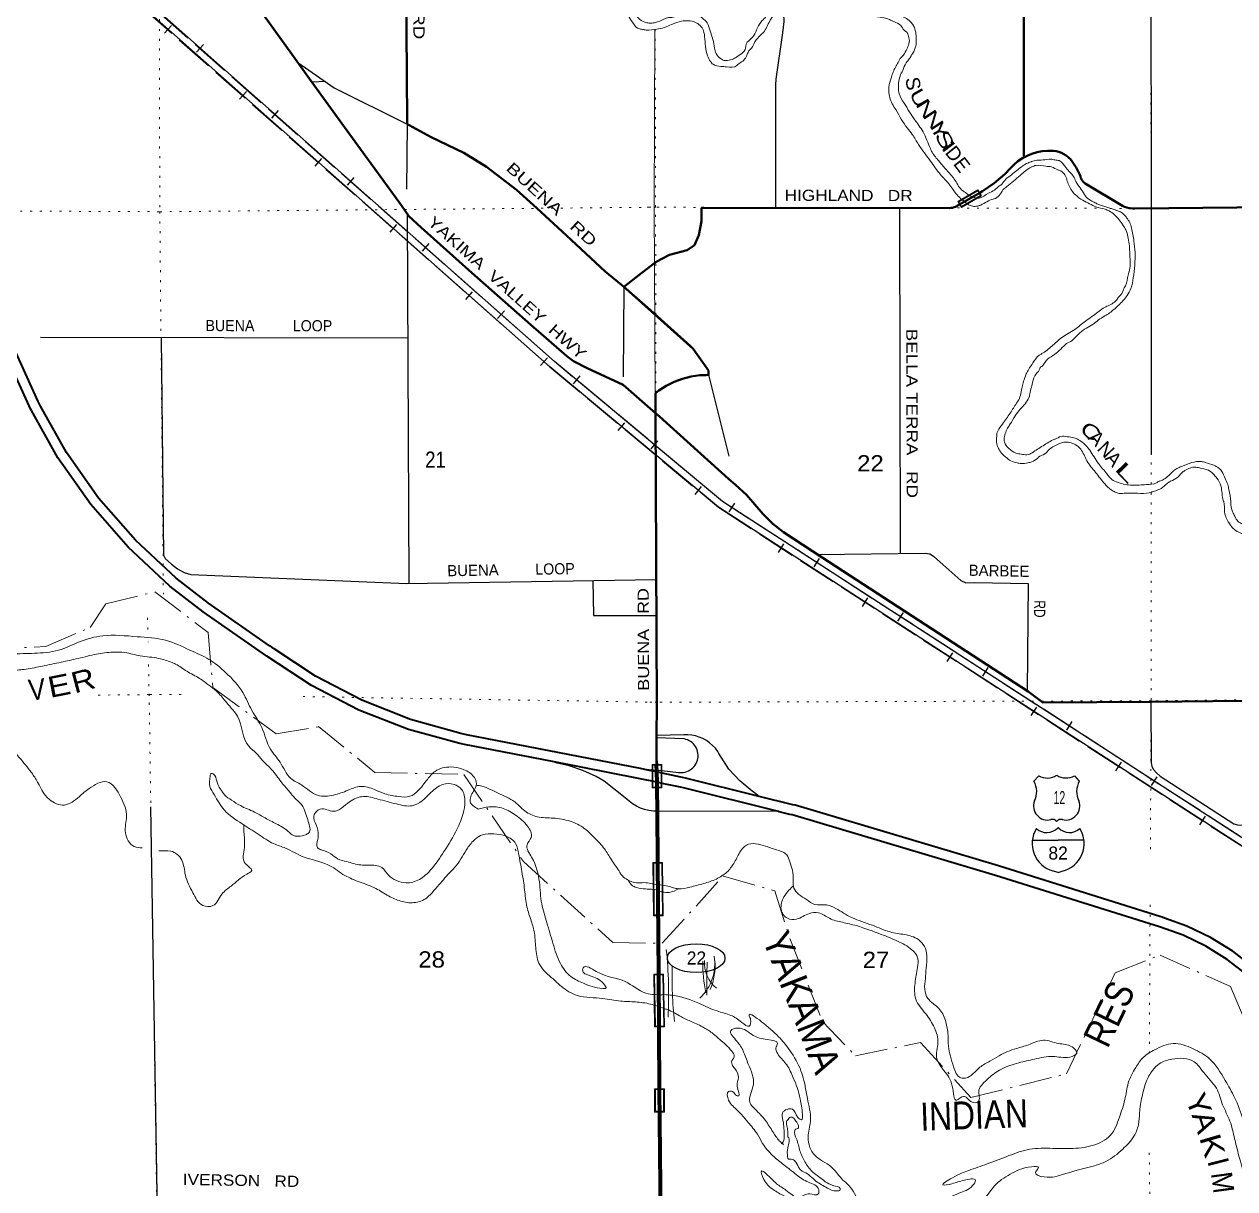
# Model space of a CAD drawing. Header units: feet. Extents: x -2 to 285336, y -549186 to -364975.
# Drawn here: x 166968 to 179966, y -400717 to -388213 of the extents above; entities that cross this region are included whole.
import ezdxf
from ezdxf.enums import TextEntityAlignment as Align

# ---------------------------------------------------------------- set-up
doc = ezdxf.new("R2010")
doc.units = ezdxf.units.FT
doc.header["$LTSCALE"] = 70
for name, pattern in [('DOT_DASHED', [7.7, 5, -1.2, 0.3, -1.2]), ('DOTTED', [1.5, 0.3, -1.2]), ('LONG_DASHED', [7.5, 6, -1.5])]:
    doc.linetypes.add(name, pattern=pattern)
for name, color, linetype, lineweight in [('15', 7, 'Continuous', 25), ('16', 7, 'Continuous', 25), ('17', 7, 'Continuous', 25), ('18', 7, 'Continuous', 35), ('19', 7, 'Continuous', 25), ('23', 7, 'Continuous', 70), ('26', 7, 'Continuous', 40), ('27', 7, 'Continuous', 13), ('29', 7, 'Continuous', 25), ('34', 7, 'Continuous', 25), ('39', 7, 'Continuous', 13), ('41', 7, 'Continuous', 13), ('44', 7, 'DOT_DASHED', 13), ('55', 7, 'Continuous', 13), ('57', 7, 'Continuous', 13), ('59', 7, 'Continuous', 13), ('61', 7, 'Continuous', 13), ('63', 7, 'Continuous', 25), ('7', 7, 'DOTTED', 13)]:
    doc.layers.add(name, color=color, linetype=linetype, lineweight=lineweight)
doc.layers.add('30', color=7, linetype='Continuous')

msp = doc.modelspace()

# ---------------------------------------------------------------- linework, layer by layer
at = {"layer": '15'}
for p, q in [((178066.56, -396842.65), (178069.46, -396839.74)), ((178072.63, -396842.12), (178069.2, -396839.74)), ((177793.85, -396974.12), (178070.26, -396974.12)), ((178070.26, -397319.7), (178006.37, -397301.74)), ((178069.73, -397319.96), (178133.36, -397301.22))]:
    msp.add_line(p, q, dxfattribs=at)
msp.add_lwpolyline([(178345.62, -396974.12), (178069.73, -396974.12), (178070.26, -396974.12)], dxfattribs=at)
for centre, radius, start, end in [((178096.48, -397009.22), 306.13, 148.44438, 254.4338), ((177947.88, -396726.62), 165.66, 227.34212, 315.81184), ((178191.57, -396726.62), 165.66, 224.18769, 312.69424), ((178042.97, -397009.22), 306.13, 283.08087, 31.62483)]:
    msp.add_arc(centre, radius, start, end, dxfattribs=at)
at = {"layer": '16'}
for p, q in [((177810.45, -396340.82), (177861.76, -396282.06)), ((178053.52, -396276.09), (178053.24, -396276.29)), ((178245.61, -396281.97), (178297, -396340.82))]:
    msp.add_line(p, q, dxfattribs=at)
for centre, radius, start, end in [((177952.84, -396124.4), 182.07, 239.97227, 303.45418), ((178154.62, -396124.9), 181.52, 236.33975, 300.08743), ((178154.61, -396124.4), 182.07, 236.54582, 236.59441), ((177617.47, -396451.45), 222.05, 332.97043, 29.75871), ((178489.97, -396451.45), 222.05, 150.24129, 207.02957), ((177956.66, -396606.35), 151.42, 159.09177, 283.81923), ((178150.78, -396606.35), 151.42, 256.18077, 20.90823)]:
    msp.add_arc(centre, radius, start, end, dxfattribs=at)
for centre, major_axis, start_param, end_param in [((178012, -396805.17), (-19.56, 51.67), 4.95877769, 6.28318531), ((178095.45, -396805.17), (19.56, 51.67), 0, 1.32637542)]:
    msp.add_ellipse(centre, major_axis=major_axis, ratio=0.929097, start_param=start_param, end_param=end_param, dxfattribs=at)
at = {"layer": '17'}
msp.add_ellipse((174183.27, -398240.57), major_axis=(-309.24, 1), ratio=0.500121, dxfattribs=at)
at = {"layer": '18'}
msp.add_line((175075, -396668.23), (175066.34, -396666.09), dxfattribs=at)
for points in [[(172641, -396130.87), (171695.23, -395947.4), (171646.33, -395936.91), (171094.08, -395785.18), (170560.73, -395576.55), (170052.1, -395313.31), (169573.77, -394998.35), (168891.19, -394522.1), (168532.19, -394245.18), (168084.4, -393829.49), (167682.52, -393369.27), (167330.94, -392869.55), (167047.45, -392360.83), (167036.36, -392340.92), (167022.67, -392310.83), (166048.11, -390168.95)], [(173585.96, -396204.17), (173585.72, -396204.12), (171717.39, -395841.7), (171655.55, -395828.35), (171114.6, -395678.17), (170592.32, -395472.28), (170094.41, -395212.91), (169651.35, -394919.48), (169626.06, -394902.73), (169601.35, -394885.5), (168947.7, -394429.76), (168601.43, -394162.3), (168161.92, -393754.29), (167767.47, -393302.58), (167422.4, -392812.12), (167144.41, -392313.27), (167133.58, -392293.84), (167119.67, -392263.27), (166147.53, -390126.69)], [(173764.04, -396352.42), (173564.28, -396309.98), (172641, -396130.87)], [(173760.68, -396241.29), (173680.08, -396224.17), (173585.96, -396204.17)], [(174858, -396503.36), (174067.91, -396307.71), (174035.28, -396299.63), (174017.91, -396295.94), (173817.16, -396253.29), (173760.68, -396241.29)], [(175066.34, -396666.09), (174046.72, -396413.61), (174014.3, -396405.58), (173996.72, -396401.85), (173818.03, -396363.89), (173764.04, -396352.42)], [(180169.66, -398339.41), (179946.62, -398166.97), (179706.78, -398018.79), (179452.76, -397896.49), (179212.35, -397810.37), (179187.57, -397801.49), (179162.35, -397793.58), (177429.69, -397250.38), (175270.34, -396604.75), (175245.34, -396599.27), (175220.34, -396593.08), (174858, -396503.36)], [(181679.32, -400314.86), (181666.82, -400307.1), (181459.11, -400145.8), (181269.39, -399963.68), (181099.76, -399762.72), (180973.76, -399577.83), (180956.57, -399552.59), (180940.41, -399527.83), (180509.92, -398867.89), (180494.46, -398844.19), (180474.75, -398817.89), (180471.44, -398813.48), (180296.3, -398606.9), (180100.53, -398419.76), (179886.27, -398254.11), (179655.86, -398111.76), (179411.84, -397994.27), (179156.87, -397902.94), (177398.31, -397353.72), (175239.53, -396708.26), (175214.53, -396700.79), (175189.53, -396696.59), (175075, -396668.23)]]:
    msp.add_lwpolyline(points, dxfattribs=at)
at = {"layer": '19'}
for points in [[(173585.96, -396204.17), (173590, -396204.58), (173680.08, -396213.71), (173814.97, -396227.38), (173993.99, -396245.52), (174016.84, -396247.83), (174043.99, -396246.29), (174047.37, -396246), (174066.05, -396242.38), (174084.25, -396236.84), (174101.77, -396229.43), (174118.41, -396220.22), (174134.01, -396209.32), (174148.38, -396196.86), (174161.37, -396182.96), (174172.83, -396167.78), (174182.64, -396151.48), (174190.7, -396134.25), (174196.91, -396116.27), (174201.21, -396097.74), (174203.55, -396078.86), (174203.9, -396059.84), (174202.26, -396040.88), (174198.65, -396022.21), (174193.11, -396004.01), (174185.69, -395986.49), (174176.48, -395969.84), (174165.59, -395954.25), (174153.12, -395939.88), (174139.22, -395926.89), (174124.04, -395915.43), (174107.75, -395905.61), (174090.51, -395897.56), (174072.53, -395891.35), (174054, -395887.05), (173759, -395874.33)], [(174858, -396503.36), (174808, -396465.7), (174782.91, -396447.28), (174652.82, -396336.66), (174535, -396213.05), (174428, -396042.05), (174414.64, -396020.8), (174389.12, -395986.85), (174360.19, -395955.76), (174328.17, -395927.86), (174293.41, -395903.46), (174256.29, -395882.83), (174217.22, -395866.19), (174176.62, -395853.73), (174134.94, -395845.58), (174092.63, -395841.83), (174050.17, -395842.52), (173759.07, -395849.07)], [(173767.81, -396664.05), (173727, -396662.81), (173723.44, -396662.63), (173676.07, -396656.28), (173629.63, -396645.02), (173584.62, -396628.96), (173541.53, -396608.29), (173500.85, -396583.23), (173463, -396554.05), (173421, -396521.05), (173197, -396341.05), (173110.07, -396291.96), (172967.52, -396226.89), (172818.96, -396177.07), (172691, -396148.61), (172641, -396130.87)], [(175066.34, -396666.09), (173777, -396664.09), (173767.81, -396664.05)], [(175075, -396668.23), (175075, -396666.1), (175066.34, -396666.09)]]:
    msp.add_lwpolyline(points, dxfattribs=at)
at = {"layer": '23'}
msp.add_line((173767.81, -396664.05), (173765.84, -396412.05), dxfattribs=at)
for points in [[(173765.84, -396412.05), (173764.04, -396352.42), (173760.68, -396241.29), (173758.29, -396162.07)], [(173789.9, -404717.83), (173797.36, -403771.67), (173802.1, -401025.97), (173791.22, -399642), (173781.57, -398414.29), (173772.15, -397215.21), (173767.81, -396664.05)]]:
    msp.add_lwpolyline(points, dxfattribs=at)
at = {"layer": '26'}
for p, q in [((177228.33, -390022.96), (177258.42, -390004.46)), ((173758.29, -396162.07), (173759, -395874.33)), ((173759, -395874.33), (173759.07, -395849.07))]:
    msp.add_line(p, q, dxfattribs=at)
for points in [[(177702.49, -389643.4), (177702.47, -389617.64), (177698.8, -384860.86), (177698.78, -384835.86)], [(173747.75, -392388.93), (173400.38, -392084.87), (173014.12, -391904.89), (172864.4, -391831.21), (172795.26, -391776.21), (172408.41, -391441.73), (171775.01, -390882.73), (171229.1, -390396.47), (171096.63, -390274.33), (171018.44, -390159.29), (170406.4, -389318.99), (170032.46, -388797.66), (169843.46, -388536.03), (169537.4, -388113.87), (169189.93, -387616.16), (169102.06, -387521.36), (168992.42, -387444.98), (168419.89, -387047.47), (167857.52, -386657.82), (167412.81, -386344.4), (166962.09, -386031.09)], [(173407.69, -391032.03), (173382.69, -391011.73), (173205.42, -390868.16), (172789.62, -390482), (172471.64, -390186.46), (172255.68, -389991.52), (171930.49, -389744.27), (171687.18, -389593.94), (171339.26, -389427.35), (171103, -389297.13), (171080.01, -389284.46), (171079.82, -389258.35), (171058.7, -386288.04)], [(177257.8, -390004.46), (177382.45, -389919.11), (177497.5, -389821.19), (177556, -389762.61), (177595.33, -389721.4), (177638.75, -389684.53), (177685.79, -389652.4), (177702.49, -389643.4)], [(180353.2, -390177.54), (178892.58, -390191.02), (178870.95, -390191.22), (178842.58, -390188.71), (178832.3, -390187.5), (178807.28, -390181.87), (178782.98, -390173.65), (178759.68, -390162.94), (178358.45, -389922.51), (178357.85, -389922.07), (178347.42, -389913.48), (178337.95, -389903.84), (178329.53, -389893.27), (178322.27, -389881.87), (178316.23, -389869.78), (178311.5, -389857.12), (178308.11, -389844.04), (178293.06, -389808.26), (178262.81, -389750.38), (178226.68, -389695.99), (178219.98, -389686.51), (178201.14, -389663.58), (178180.01, -389642.76), (178156.81, -389624.25), (178131.81, -389608.27), (178105.28, -389595), (178077.5, -389584.56), (178048.79, -389577.09), (178019.45, -389572.67), (177989.81, -389571.33), (177960.19, -389573.1), (177956.12, -389573.18), (177899.32, -389577.48), (177843.28, -389587.7), (177788.62, -389603.72), (177735.93, -389625.37), (177702.49, -389643.4)], [(173407.69, -391032.03), (173421.09, -391023.62), (173598.93, -390881.46), (173753.48, -390764.43), (173896.7, -390689.72), (174086.46, -390638.3), (174163.85, -390586.8), (174212.18, -390477.61), (174241.8, -390328.61), (174241.35, -390209.65), (174241.25, -390184.65), (174264.71, -390184.67), (176903.63, -390186.77), (176920.06, -390185.74), (176936.3, -390183.01), (176952.16, -390178.59), (176967.47, -390172.54), (176981.66, -390165.16), (176985, -390163.23), (177228.33, -390022.96)], [(174151.15, -391697.52), (174122.93, -391668.39), (173659.37, -391255.67), (173432.69, -391054.25), (173407.69, -391032.03)], [(174151.15, -391697.52), (173432.69, -391055.29), (173407.69, -391032.03)], [(173747.75, -392388.93), (173747.39, -392296.62), (173746.54, -392271.62), (173746.76, -392246.62), (173747.15, -392200.7), (173747.39, -392172.84), (173768.6, -392156.86), (173782.61, -392146.3), (173862.65, -392095.39), (173947.57, -392053.13), (174036.44, -392019.98), (174128.29, -391996.3), (174222.11, -391982.35), (174291.88, -391979.35), (174316.87, -391978.28), (174316.74, -391953.28), (174316.63, -391931.35), (174151.15, -391697.52)], [(173759.07, -395849.07), (173759.86, -395526.89), (173747.75, -392388.93)], [(184376.88, -395430.24), (179063.49, -395487.19), (177904.53, -395494.27), (177749.41, -395377.3), (175537.27, -393939.95), (175119.76, -393667.53), (175005.58, -393576.11), (174901.57, -393473.25), (174835.49, -393395.11), (174722.86, -393267.51), (174604.53, -393158.22), (174530.26, -393093.5), (173789.33, -392425.33), (173747.75, -392388.93)]]:
    msp.add_lwpolyline(points, dxfattribs=at)
at = {"layer": '29'}
for p, q in [((170199.9, -388828.19), (170059.36, -388835.16)), ((171080.01, -389284.46), (171072.31, -389984.3)), ((176366.17, -390186.34), (176375.05, -393895.59)), ((171078.63, -390247.85), (171098.07, -394217.28)), ((173407.69, -391032.03), (173398.49, -391999.23)), ((171085.16, -391582.07), (167143.68, -391575.05)), ((174316.87, -391978.28), (174532.51, -392849.45))]:
    msp.add_line(p, q, dxfattribs=at)
for points in [[(179033.28, -382243.47), (179066.01, -384812.47), (179064.33, -387509.62), (179064.33, -387554.79), (179067.7, -390183.67), (179067.73, -392834)], [(175012.31, -384847.11), (174997.43, -387573.68), (174999.36, -387803.8), (175002.47, -387829.44), (175009.95, -387849.62), (175065.16, -387985.72), (175116.59, -388111.45), (175125.77, -388151.61), (175125.77, -388185.48), (175110.94, -388305.42), (175037.75, -388803.44), (175034.35, -388864.14), (175036.1, -388993.41), (175034.34, -390185.28)], [(169906.67, -388623.53), (170259.1, -388869.51), (170296.89, -388895.07), (171080.01, -389284.46)], [(168438.48, -391577.36), (168463.15, -393912.3), (168483.7, -393949.31), (168549.47, -394010.99), (168615.23, -394060.34), (168685.11, -394101.46), (168759.09, -394122.02), (171076.14, -394217.63), (173754.64, -394174.4)], [(175484.63, -393905.6), (176641.43, -393892.6), (176692.78, -393901.11), (176729.77, -393925.78), (176797.82, -393986.39), (177026.51, -394186.06), (177079.13, -394209.52), (177174.77, -394207.87), (177747.6, -394219.14), (177736.31, -395367.42)], [(173074.54, -394185.38), (173081.62, -394563.03), (173756.13, -394559.85)], [(179065.82, -395493.26), (179067.43, -396141.19), (179076.68, -396181.29), (179093.19, -396215.12), (179120.86, -396246.05), (179166.07, -396287.17), (179957.49, -396797.92), (179995.31, -396808.39), (180153.8, -396811.67), (181077.14, -396830.49), (181069.57, -398152.3), (184458.95, -398124.28), (186958.59, -398115.99)], [(168431.36, -404242.09), (168396.44, -400770.02), (168327.49, -396616.17)]]:
    msp.add_lwpolyline(points, dxfattribs=at)
at = {"layer": '34'}
for points in [[(189808.1, -403600), (187586.25, -401837.76), (187084.85, -401507.35), (174465.98, -393339.02), (172660.77, -391834.96), (157996.09, -378861.11)], [(189807.62, -403695.64), (187542.09, -401898.76), (187043.71, -401570.34), (174421.3, -393399.72), (172611.75, -391892.04), (158001.49, -378966.34)]]:
    msp.add_lwpolyline(points, dxfattribs=at)
at = {"layer": '39'}
for p, q in [((177105.4, -390149.2), (177105.72, -390149.32)), ((178502.6, -390150.4), (178691.51, -390210.05))]:
    msp.add_line(p, q, dxfattribs=at)
for points in [[(173799.09, -386611.07), (173822.56, -386639.45), (173833.29, -386665.25), (173831.42, -386819.82), (173825.18, -386886.21), (173800.94, -386955.11), (173782.3, -387007.8), (173745.76, -387067), (173723.16, -387121.8), (173676.79, -387263.54), (173629.35, -387439.43), (173606.32, -387478.18), (173551.44, -387676.36), (173543.69, -387686.6), (173486.98, -387890.84), (173450.87, -388040.33), (173454.97, -388118.48), (173499.03, -388189.53), (173532.4, -388236.78), (173563.08, -388258.02), (173607.51, -388268.84), (173645.83, -388275.83), (173759.91, -388264.68), (173839.73, -388248.46), (173919.14, -388216.19), (174026.56, -388181.14), (174094.62, -388175.27), (174183.51, -388196.93), (174216.18, -388218.11), (174228.53, -388229.82), (174251.4, -388259.29), (174273.77, -388344.98), (174305.44, -388552.83), (174337.14, -388612.17), (174364.07, -388643.54), (174448.94, -388665.31), (174509.31, -388671.69), (174621.22, -388654.58), (174630.97, -388644.28), (174684.2, -388608.71), (174719.11, -388563.62), (174736.18, -388527.02), (174755.32, -388492.38), (174778.79, -388469.67), (174826.6, -388382.07), (174853.92, -388353.23), (174859.72, -388345.05), (174893, -388314.03), (174966.02, -388193.64), (175086.08, -388031.82), (175166.35, -387957.39), (175201.75, -387930.34), (175219.69, -387925.83), (175289.39, -387905.86), (175369.7, -387907.69), (175425.79, -387904.16), (175506.65, -387926.03), (175672.91, -387989.73), (175681.04, -387993.52), (175839.01, -388047.4), (176003.05, -388103.14), (176142.37, -388135.45), (176257.48, -388162.42), (176306.25, -388185.17), (176379.57, -388225.31), (176417.12, -388278.48), (176441.67, -388295.87), (176458.58, -388327.51), (176472.27, -388389.35), (176467.18, -388423.61), (176444.62, -388480.42), (176408.19, -388543.62), (176365.48, -388596.96), (176359.78, -388609.16), (176304.38, -388713.02), (176283.78, -388767.76), (176256.18, -388860.83), (176255.08, -388969.22), (176261.95, -389001.15), (176325.62, -389129.86), (176449.32, -389327.16), (176503.33, -389395.93), (176570.46, -389504.47), (176699.68, -389683.57), (176801.77, -389823.26), (176907.26, -389940.79), (176996.72, -390058.76), (177109.05, -390150.59)], [(173849.13, -386566.17), (173852.76, -386568.38), (173900.87, -386641.32), (173901.14, -386725.6), (173906.65, -386781.64), (173883.88, -386904.69), (173877.74, -386975.09), (173836.32, -387076.56), (173803.36, -387193.86), (173767.14, -387265.08), (173765.73, -387287.2), (173738.79, -387330.08), (173690.7, -387481.91), (173662.67, -387558.93), (173645.15, -387653.73), (173639.46, -387665.93), (173619.56, -387746.74), (173593.15, -387809.67), (173555.32, -387894.99), (173531.36, -387973.91), (173522.78, -388028.33), (173532.8, -388102.31), (173557.89, -388139.75), (173576.47, -388159.31), (173653.75, -388197.34), (173700.03, -388202.1), (173745.99, -388194.83), (173837.31, -388158.22), (173887.01, -388140.81), (173935.08, -388137.49), (173984.57, -388112.06), (173996.54, -388109.72), (174064.45, -388097.83), (174136.75, -388099.87), (174266.8, -388160.55), (174301.97, -388199.72), (174334.31, -388283.12), (174362.91, -388376.66), (174379.48, -388470.53), (174397.09, -388528.25), (174450.79, -388584.98), (174473.23, -388598.42), (174519.51, -388603.17), (174585.19, -388583.32), (174624.7, -388560.16), (174716.15, -388453.32), (174715.99, -388447.3), (174766.17, -388373.68), (174803.25, -388334.54), (174841.2, -388253.24), (174893.23, -388173.55), (174926.41, -388138.53), (174956.98, -388081.51), (174997.91, -388036.24), (175003.49, -388020.03), (175128, -387874.15), (175174.99, -387830.72), (175250.11, -387788.54), (175300.08, -387781.16), (175388.85, -387798.8), (175396.92, -387800.59), (175562.97, -387856.26), (175727.06, -387913.99), (175866.82, -387962.36), (175923.78, -387990.91), (176059.15, -388025.35), (176198.21, -388047.64), (176268.99, -388067.78), (176370.53, -388113.18), (176480.76, -388182.42), (176509.8, -388217.74), (176531.03, -388261.32), (176545.01, -388333.18), (176546.85, -388401.36), (176545.54, -388427.5), (176519.57, -388506.46), (176481.13, -388569.72), (176471.54, -388586.04), (176438.58, -388629.09), (176400.63, -388710.39), (176372.12, -388769.37), (176356.01, -388842.06), (176355.41, -388894.25), (176363.2, -388960.26), (176416.08, -389061.16), (176527.1, -389234.74), (176618.99, -389368.69), (176698.03, -389547.15), (176760.98, -389649.78), (176796.16, -389688.96), (176802.39, -389696.82), (176881.11, -389788.99), (176964.13, -389891.08), (177045.34, -390001.25), (177073.95, -390020.53), (177108.81, -390050.44)], [(163978, -389383.05), (164062, -389418.05), (164234, -389493.05), (164416, -389595.05), (164595, -389714.05), (164712, -389817.05), (164770, -389954.05), (164757, -390127.05), (164686, -390245.05), (164565, -390355.05), (164474, -390419.05), (164377, -390552.05), (164294, -390722.05), (164235, -390866.05), (164173, -391059.05), (164130, -391182.05), (164087, -391348.05), (164129, -391499.05), (164288, -391645.05), (164451, -391752.05), (164661, -391816.05), (164771, -391836.05), (165107, -391764.05), (165357, -391707.05), (165590, -391708.05), (165511, -391732.05), (165356, -391813.05), (165207, -391923.05), (165054, -392047.05), (164947, -392133.05), (164820, -392184.05), (164661, -392220.05), (164494, -392227.05), (164370, -392186.05), (164280, -392067.05), (164222, -391946.05), (164133, -391815.05), (164104, -391871.05), (164117, -392074.05), (164130, -392314.05), (164167, -392551.05), (164196, -392712.05), (164325, -392930.05), (164554, -393034.05), (164841, -393025.05), (165090, -393024.05), (165377, -393074.05), (165577, -393182.05), (165731, -393315.05), (165853, -393511.05), (165901, -393587.05), (165875, -393833.05), (165806, -394001.05), (165710, -394208.05), (165647, -394314.05), (165617, -394442.05), (165646, -394606.05), (165727, -394735.05), (165973, -394949.05), (166100, -394984.05), (166292, -395015.05), (166582, -395018.05), (166827, -394980.05), (167078, -394967.05), (167337, -394934.05), (167561, -394845.05), (167812, -394779.05), (168180, -394789.05), (168485, -394827.05), (168747, -394933.05), (168952, -395033.05), (169134, -395176.05), (169317, -395390.05), (169413, -395582.05), (169520, -395765.05), (169613, -395997.05), (169715, -396136.05), (169831, -396310.05), (169945, -396381.05), (170119, -396492.05), (170290, -396489.05), (170446, -396438.05), (170581, -396396.05), (170730, -396431.05), (170842, -396476.05), (170990, -396505.05), (171109, -396503.05), (171196, -396444.05), (171297, -396321.05), (171380, -396235.05), (171549, -396188.05), (171673, -396211.05), (171787, -396282.05), (171825, -396370.05), (171792, -396449.05), (171757, -396561.05), (171841, -396640.05)], [(177108.81, -390050.44), (177222.83, -390080.01), (177320.97, -390027.84), (177386.28, -389993.96), (177433.32, -389952.53), (177464.82, -389929.6), (177507.53, -389876.25), (177538.97, -389851.32), (177654.9, -389759.86), (177731.81, -389709.6), (177777.44, -389690.29), (177785.42, -389688.07), (177841.18, -389672.5), (177905.35, -389670.75), (177993.41, -389662.33), (178033.73, -389669.25), (178082.13, -389677.97), (178154.41, -389754.27), (178233.13, -389846.44), (178260.72, -389901.88), (178352.71, -390039.84), (178363.22, -390057.62), (178420.71, -390106.23), (178467.54, -390131.03), (178504.17, -390150.11)], [(177476.46, -389989.49), (177519.71, -389956.2), (177660.95, -389835.96), (177780.96, -389746.39), (177834.67, -389728.87), (177937.25, -389738.11), (177997.63, -389744.49), (178072.79, -389778.56), (178084.93, -389782.25), (178161.65, -389874.47), (178163.87, -389882.45), (178213.06, -389995.49), (178254.51, -390044.53), (178334.33, -390102.56), (178407.6, -390140.69), (178474.73, -390174.99)], [(177109.05, -390150.59), (177152.13, -390166.91), (177204.27, -390165.48), (177238.09, -390154.52), (177372.82, -390090.65), (177382.79, -390088.37), (177476.46, -389989.49)], [(178473.25, -390175.4), (178573.74, -390200.38), (178616.34, -390217.29), (178673.61, -390257.86), (178769.02, -390373.66), (178796.38, -390421.08), (178818.32, -390490.72), (178838.78, -390654.72), (178841.74, -390765.01), (178836.09, -390853.46), (178821.45, -390906.04), (178792.43, -391021.22), (178779, -391043.66), (178754.49, -391102.52), (178707.82, -391157.98), (178703.97, -391164.11), (178607.55, -391234.97), (178554.1, -391262.51), (178497.04, -391304.2), (178365.17, -391400.1), (178249.18, -391489.57), (178109.07, -391577.67), (178001.21, -391670.91), (177894.99, -391750.07), (177865.34, -391766.93), (177799.32, -391849), (177731.99, -391957.19), (177715.08, -391999.79), (177678.32, -392125.22), (177637.81, -392260.77), (177632.01, -392268.96), (177564.58, -392373.15), (177483.38, -392487.74), (177433.18, -392561.36), (177410.62, -392618.15), (177411.06, -392634.2), (177406.18, -392676.47), (177424.37, -392756.24), (177449.73, -392803.71), (177507.43, -392860.34), (177562.71, -392900.97), (177631.53, -392923.18), (177671.84, -392930.1), (177743.86, -392922.13), (177785.71, -392910.95), (177850.86, -392871.04), (177858.66, -392862.81), (177925.91, -392826.86), (177976.76, -392777.31), (178083.47, -392716.2), (178131.22, -392700.85), (178195.54, -392705.12), (178252.28, -392725.65), (178311.83, -392776.2), (178379.39, -392900.78), (178471.01, -393024.71), (178570.65, -393148.42), (178638.59, -393212.79), (178681.35, -393235.71), (178725.89, -393250.54), (178794.01, -393246.68), (178808.06, -393246.3), (178922.51, -393249.2), (179048.83, -393245.76), (179078.75, -393238.92)], [(178688.73, -390209.78), (178694.43, -390211.14), (178779.99, -390258.98), (178804.92, -390290.41), (178838.4, -390341.67), (178858.07, -390401.34), (178883.89, -390541.11), (178895.2, -390663.22), (178892.84, -390799.74), (178876.45, -390936.65), (178851.4, -391049.71), (178811.34, -391127.07), (178713.88, -391234.07), (178621.68, -391312.85), (178572.36, -391344.29), (178564.45, -391348.52), (178446.29, -391432.01), (178302.34, -391526.24), (178188.67, -391627.67), (178160.93, -391640.47), (178129.6, -391669.42), (177994.2, -391783.49), (177925.58, -391843.55), (177894.64, -391886.54), (177876.92, -391899.06), (177873.28, -391913.2), (177834.58, -391966.44), (177794.95, -392059.83), (177762.52, -392197.17), (177760.73, -392205.25), (177675.84, -392331.98), (177623.38, -392395.63), (177567.59, -392485.44), (177542.54, -392524.25), (177493.49, -392639.98), (177493.09, -392700.19), (177539.04, -392767.17), (177614.63, -392817.28), (177671.15, -392829.79), (177733.53, -392836.12), (177765.45, -392829.22), (177789.13, -392814.53), (177907.5, -392739.06), (178032.05, -392669.44), (178038.01, -392667.27), (178099.47, -392639.51), (178169.76, -392641.6), (178238.31, -392653.78), (178289.03, -392674.47), (178381.42, -392752.23), (178408.46, -392787.61), (178502.57, -392929.53), (178593.86, -393041.43), (178645.61, -393100.22), (178716.75, -393134.4), (178789.54, -393154.49), (178863.99, -393162.49), (179018.33, -393156.28), (179124.18, -393137.35), (179153.82, -393120.48), (179161.79, -393118.25), (179270.24, -393047.07), (179342.82, -392984.89), (179394.36, -392961.41), (179505.62, -392920.25), (179607.67, -392909.44), (179650.05, -392918.32), (179741.14, -392947.95), (179792.08, -392976.66), (179827.24, -393015.84), (179863.38, -393091.1), (179891.22, -393156.57), (179902.64, -393208.44), (179922.24, -393340.35), (179922.4, -393346.36), (179943.19, -393448.14), (179955.92, -393473.88), (179975.04, -393513.5), (180010.38, -393558.69), (180063.31, -393587.35), (180202.26, -393605.63), (180296.61, -393607.07), (180342.51, -393597.8), (180427.82, -393561.36), (180464.94, -393524.23), (180492.21, -393493.38), (180540.36, -393343.57), (180582.06, -393177.88), (180582.35, -393113.66), (180582.13, -393105.63), (180584.48, -392969.11), (180609.1, -392914.26), (180638.05, -392871.33), (180641.58, -392853.18), (180711.72, -392775.01), (180768.64, -392653.05)], [(164214.76, -390490.3), (164060, -390809.05), (163993, -391030.05), (163984, -391209.05), (163983, -391384.05), (163994, -391551.05), (163991, -391730.05), (163977, -391971.05), (163984, -392216.05), (163997, -392387.05), (163982, -392532.05), (163991, -392683.05), (164058, -392894.05), (164152, -393003.05), (164333, -393093.05), (164539, -393210.05), (164689, -393272.05), (164852, -393266.05), (165027, -393247.05), (165192, -393208.05), (165316, -393186.05), (165419, -393219.05), (165515, -393278.05), (165589, -393332.05), (165658, -393441.05), (165694, -393528.05), (165705, -393651.05), (165682, -393844.05), (165633, -393996.05), (165528, -394146.05), (165447, -394305.05), (165422, -394452.05), (165475, -394574.05), (165543, -394724.05), (165604, -394833.05), (165660, -394953.05), (165756, -395044.05), (165898, -395122.05), (166080, -395203.05), (166157, -395163.05), (166260, -395119.05), (166436, -395146.05), (166631, -395139.05), (166834, -395148.05), (166989, -395137.05), (167166, -395104.05), (167365, -395063.05), (167548, -395023.05), (167745, -394976.05), (167920, -394955.05), (168050, -394960.05), (168215, -394995.05), (168414, -395022.05), (168546, -395063.05), (168594, -395083.05), (168714, -395160.05), (168852, -395237.05), (168952, -395310.05), (169032, -395373.05), (169128, -395482.05), (169192, -395555.05), (169258, -395643.05), (169380, -395966.05), (169460, -396039.05), (169534, -396125.05), (169624, -396214.05), (169726, -396346.05), (169808, -396444.05), (169886, -396533.05), (169961, -396614.05), (169993, -396693.05), (170019, -396775.05), (170024, -396896.05), (169988, -396916.05), (169847, -396917.05), (169803, -396879.05), (169675, -396798.05), (169555, -396735.05), (169441, -396672.05), (169289, -396603.05), (169194, -396544.05), (169122, -396489.05), (169075, -396425.05), (169035, -396340.05), (168999, -396263.05), (168977, -396257.05), (168965, -396285.05), (168962, -396396.05), (169008, -396485.05), (169118, -396650.05), (169308, -396798.05), (169482, -396911.05), (169646, -397011.05), (169774, -397060.05), (169964, -397151.05), (170229, -397237.05), (170391, -397344.05)], [(179072.63, -393235.07), (179189.74, -393187.73), (179256.46, -393131.73), (179296.03, -393110.59), (179365.08, -393066.56), (179398.19, -393029.54), (179429.63, -393004.6), (179517, -392970.11), (179559.16, -392970.96), (179633.83, -392986.99), (179682.39, -393001.72), (179745.95, -393052.16), (179774.93, -393085.49), (179817.35, -393170.62), (179845.77, -393332.39), (179847.94, -393338.36), (179856.97, -393450.49), (179874.73, -393514.22), (179921, -393593.23), (179958.28, -393636.36), (180029.59, -393676.57), (180062.05, -393689.72), (180152.76, -393705.32), (180213.07, -393709.69), (180289, -393697.59), (180348.95, -393687.92), (180420.48, -393661.89), (180507.63, -393619.38), (180539.01, -393592.45), (180562.43, -393567.73), (180615.45, -393449.89), (180617.24, -393441.81), (180638.67, -393342.9), (180637.54, -393300.79), (180649.8, -393159.98), (180670.69, -393041.01), (180717.38, -392911.31), (180742.69, -392882.52), (180815.71, -392762.13), (180845.91, -392691.08), (180852.74, -392646.74), (180859.43, -392522.14), (180878.87, -392349.03), (180893.66, -392302.47), (180920.24, -392245.56), (180968.74, -392184.03), (180974.55, -392175.85), (181088.92, -392026.23), (181176.19, -391913.49), (181228.35, -391837.82), (181273.22, -391790.44), (181300.7, -391767.61), (181395.78, -391646.62), (181442.78, -391603.2), (181495.14, -391535.56), (181570.97, -391445.19), (181594.71, -391432.5), (181699.8, -391385.49), (181775.73, -391373.39), (181838.43, -391391.75), (181844.55, -391395.59), (181885.73, -391434.6), (181917.47, -391495.95), (181991.91, -391652.46), (182067.04, -391835.04), (182101.06, -391906.35), (182140.22, -392019.67), (182202.83, -392184.53), (182264.91, -392329.33), (182298.66, -392390.62), (182352.36, -392447.35), (182432.44, -392515.41), (182497.3, -392539.73), (182635.66, -392535.96), (182711.53, -392521.86), (182759.06, -392498.48), (182765.03, -392496.32), (182832.88, -392482.43), (182882.52, -392463.02), (183011.09, -392393.29), (183133.63, -392323.73), (183266.68, -392271.95), (183322.28, -392250.36), (183388.51, -392250.57), (183478.95, -392256.13), (183519.71, -392279.11), (183562.83, -392316.06), (183588.94, -392391.6), (183598.53, -392449.54), (183599.1, -392545.85), (183599.31, -392553.87), (183597.3, -392628.17), (183604.98, -392690.17), (183609.63, -392714.13), (183682.39, -392808.47), (183706.84, -392821.85), (183826.16, -392856.73)], [(163290.78, -395525.33), (163296.41, -395575.16), (163415.71, -395919.97), (163591.4, -396045.17), (163783.98, -396029.5), (163978.93, -396058.04), (163988.97, -396057.95), (164185.16, -395994), (164363.57, -395964.37), (164518.43, -395999.28), (164670.77, -395971.88), (164876.69, -395871.66), (165010.72, -395816.26), (165222.86, -395738.11), (165446.97, -395651.81), (165671.29, -395591.65), (165894.47, -395634.02), (166136.41, -395760.69), (166395.65, -395794.72), (166405.73, -395800.67), (166588.79, -395847.4), (166749.91, -395910.4), (166897.73, -396063.97), (167031.58, -396227.72), (167096.62, -396323.68), (167238.92, -396537.62), (167400, -396596.59), (167557.84, -396506.82), (167665.51, -396419.48), (167855.61, -396347.54), (168007.56, -396515.16), (168067.5, -396721.73), (168054.89, -396894.73), (168148.45, -397040.72), (168235.83, -397055.88)], [(170160, -397078.05), (170116, -397053.05), (170112, -397013.05), (170126, -396923.05), (170103, -396810.05), (170077, -396713.05), (170146, -396641.05), (170287, -396664.05), (170462, -396562.05), (170611, -396505.05), (170765, -396532.05), (170964, -396585.05), (171135, -396604.05), (171336, -396462.05), (171461, -396375.05), (171584, -396375.05), (171664, -396428.05), (171701, -396561.05), (171682, -396687.05), (171615, -396858.05), (171475, -397096.05), (171336, -397289.05), (171212, -397395.05), (171068, -397432.05), (170965, -397407.05), (170879, -397349.05), (170809, -397268.05), (170663, -397243.05), (170506, -397226.05), (170432, -397204.05), (170332, -397173.05), (170260, -397122.05), (170155.04, -397077.3)], [(171821.6, -396382.91), (171883, -396395.05), (172057, -396470.05), (172236, -396563.05), (172361, -396673.05), (172496, -396726.05), (172672, -396739.05), (172851, -396778.05), (172999, -396861.05), (173077, -396934.05), (173189, -397055.05), (173263, -397168.05), (173352, -397301.05), (173404, -397370.05), (173460, -397406.05), (173492, -397420.05), (173560, -397431.05), (173643, -397431.05), (173713, -397444.05), (173826.7, -397456.77)], [(171841, -396640.05), (171956, -396616.05), (172111, -396633.05), (172249, -396708.05), (172371, -396822.05), (172412, -396944.05), (172368, -397023.05), (172417, -397158.05), (172500, -397425.05), (172525, -397657.05), (172580, -397860.05), (172645, -398080.05), (172726, -398299.05), (172838, -398438.05), (172972, -398510.05), (173180, -398567.05), (173213, -398565.05), (173187, -398513.05), (173045, -398432.05), (172963, -398367.05), (172971, -398345.05), (173111, -398384.05), (173422, -398492.05), (173644, -398616.05), (173839.63, -398632.46)], [(168415.38, -397086.67), (168415.81, -397086.75), (168542.32, -397091.73), (168659.54, -397187.26), (168699.04, -397349.78), (168778.9, -397538.1), (168886.42, -397673.91), (168994.85, -397677.04), (169092.16, -397551.58), (169189.81, -397466.33), (169359.38, -397338.27), (169411.25, -397299.64), (169342.38, -397225.83), (169332.91, -397053.01), (169332.06, -396950.48), (169325.23, -396806.91)], [(170391, -397344.05), (170553, -397417.05), (170724, -397483.05), (170866, -397564.05), (170994, -397623.05), (171133, -397646.05), (171278, -397602.05), (171368, -397516.05), (171453, -397418.05), (171518, -397342.05), (171611, -397242.05), (171670, -397152.05), (171727, -397060.05), (171811, -396963.05), (171890, -396916.05), (172011, -396906.05), (172143, -396931.05), (172245, -397010.05), (172277, -397119.05), (172312, -397312.05), (172341, -397507.05), (172366, -397688.05), (172413, -397845.05), (172447, -397974.05), (172462, -398149.05), (172505, -398314.05), (172647, -398464.05), (172735, -398543.05), (172909, -398642.05), (173180, -398673.05), (173373, -398701.05), (173531, -398711.05), (173692, -398734.05), (173839.93, -398781.72)], [(173822.99, -397456.11), (173898, -397473.05), (173940, -397485.05), (173992, -397495.05), (174117, -397478.05), (174263, -397440.05), (174400, -397391.05), (174515, -397315.05), (174586, -397225.05), (174653, -397103.05), (174722, -397027.05), (174929, -397038.05), (175051, -397079.05), (175157, -397133.05), (175189, -397206.05), (175216, -397297.05), (175226, -397407.05), (175233, -397490.05), (175287, -397556.05), (175367, -397611.05), (175455, -397664.05), (175584, -397668.05), (175682, -397707.05), (175852, -397804.05), (176077, -397888.05), (176265, -397959.05), (176422, -397988.05), (176570, -398041.05), (176634, -398116.05), (176660, -398211.05), (176653, -398349.05), (176644, -398460.05), (176637, -398575.05), (176671, -398673.05), (176789, -398780.05), (176859, -398909.05), (176886, -399044.05), (176893, -399185.05), (176913, -399294.05), (176948, -399407.05), (177024, -399526.05), (177076, -399528.05), (177229, -399412.05), (177338, -399346.05), (177435, -399288.05), (177622, -399211.05), (177751, -399171.05), (177912, -399122.05), (178074, -399157.05), (178219, -399194.05), (178269, -399259.05), (178196, -399302.05), (178013, -399295.05), (177816, -399325.05), (177647, -399364.05), (177460, -399433.05), (177323, -399529.05), (177258, -399593.05), (177220, -399659.05), (177211, -399782.05), (177147, -399788.05), (177091, -399741.05), (177055, -399725.05), (176982, -399765.05), (176933, -399616.05), (176843, -399446.05), (176768, -399323.05), (176779, -399144.05), (176742, -398989.05), (176648, -398838.05), (176542, -398681.05), (176533, -398508.05), (176558, -398341.05), (176561, -398236.05), (176499, -398150.05), (176345, -398058.05), (176171, -397985.05), (175904, -397891.05)], [(173821.17, -397530.98), (173705, -397500.05), (173640, -397498.05), (173542, -397481.05), (173496, -397459.05), (173452.51, -397400.57)], [(175904, -397891.05), (175754, -397856.05), (175615, -397813.05), (175497, -397754.05), (175399, -397760.05), (175260, -397822.05), (175163, -397813.05), (175096, -397716.05), (175126, -397584.05), (175179, -397512.05), (175227.62, -397463.43)], [(173996, -397494.05), (173893, -397535.05), (173821.17, -397530.98)], [(173836.33, -398631.47), (173931, -398639.05), (174218, -398729.05), (174408, -398808.05), (174555, -398855.05), (174673, -398930.05), (174751, -398971.05), (174768, -398899.05), (174754, -398863.05), (175028, -399045.05), (175152, -399182.05), (175287, -399398.05), (175352, -399606.05), (175377, -399748.05), (175412, -399974.05), (175387, -400139.05), (175395, -400245.05), (175452, -400352.05), (175634, -400482.05), (175742, -400605.05), (175854, -400720.05), (175912, -400817.05), (176036, -400928.05), (176224, -400991.05), (176411, -401024.05), (176638, -400971.05), (176815, -400862.05), (177005, -400764.05), (177152, -400682.05), (177182, -400626.05), (177060, -400624.05), (176929, -400663.05), (176831, -400675.05), (176935, -400599.05), (177111, -400519.05), (177308, -400450.05), (177541, -400361.05), (177765, -400293.05), (178012, -400283.05), (178201, -400284.05), (178436, -400253.05), (178631, -400143.05), (178727, -399949.05), (178786, -399760.05), (178823, -399581.05), (178903, -399415.05), (178986, -399304.05), (179105, -399225.05), (179306, -399157.05), (179518, -399213.05), (179695, -399322.05), (179864, -399554.05), (179965, -399738.05), (180056, -399973.05), (180131, -400213.05), (180204, -400483.05), (180241, -400740.05), (180252, -400964.05), (180288, -401245.05), (180378, -401437.05), (180495, -401614.05), (180623, -401681.05), (180820, -401727.05), (180987, -401635.05), (181112, -401521.05), (181221, -401429.05), (181453, -401352.05), (181630, -401361.05), (181794, -401402.05), (181988, -401590.05), (182112, -401717.05), (182183, -401903.05), (182222, -402068.05), (182230.47, -402105.17)], [(173839.93, -398781.72), (173872, -398792.05), (174024, -398871.05), (174135, -398924.05), (174269, -398987.05), (174365, -399052.05), (174437, -399114.05), (174497, -399167.05), (174567, -399240.05), (174593, -399292.05), (174578, -399326.05), (174572, -399332.05), (174568, -399382.05), (174598, -399425.05), (174637, -399521.05), (174623, -399616.05), (174632, -399720.05), (174618, -399716.05), (174574, -399674.05), (174532, -399672.05), (174532, -399764.05), (174627, -399875.05), (174715, -399974.05), (174739, -400002.05), (174841, -400132.05), (174897, -400231.05), (175002, -400358.05), (175126, -400461.05), (175260, -400566.05), (175388, -400647.05), (175499, -400726.05), (175494, -400772.05), (175402, -400772.05), (175372, -400774.05), (175287, -400806.05), (175147, -400732.05), (175047, -400662.05), (174933, -400554.05), (174887, -400524.05), (174911, -400617.05), (174998, -400716.05), (175112, -400787.05), (175329, -400856.05), (175460, -400851.05), (175594, -400896.05), (175760, -401031.05), (175960, -401143.05), (176151, -401198.05), (176420, -401195.05), (176659, -401150.05), (176874, -401087.05), (177034, -401003.05), (177171, -400894.05), (177189, -400884.05), (177290, -400810.05), (177348, -400734.05), (177462, -400618.05), (177556, -400560.05), (177786, -400481.05), (177858, -400489.05), (177836, -400523.05), (177828, -400541.05), (177918, -400590.05), (178129, -400561.05), (178461, -400470.05)], [(175122, -400244.05), (175086, -400211.05), (175016, -400121.05), (174938, -399999.05), (174832, -399878.05), (174759, -399787.05), (174798, -399597.05), (174743, -399379.05), (174689, -399240.05), (174620, -399131.05), (174554, -399020.05), (174630, -398991.05), (174797, -399070.05), (174949, -399115.05), (175057, -399158.05), (175039, -399206.05), (175039, -399216.05), (175069, -399282.05), (175156, -399387.05), (175226, -399526.05), (175268, -399629.05), (175299, -399752.05), (175324, -399919.05), (175314, -399975.05), (175276, -399951.05), (175216, -399862.05), (175111, -399900.05), (175115, -399982.05), (175128, -400155.05), (175122, -400206.05), (175097, -400236.05)], [(178461, -400470.05), (178582, -400424.05), (178763, -400291.05), (178884, -400152.05), (178931, -400030.05), (178944, -399901.05), (178971, -399727.05), (179016, -399568.05), (179083, -399446.05), (179156, -399374.05), (179289, -399326.05), (179532, -399353.05), (179629, -399465.05), (179769, -399638.05), (179836, -399815.05), (179914, -399991.05), (179965, -400180.05), (180004, -400337.05), (180093, -400671.05), (180126, -400834.05), (180135, -401001.05), (180144, -401204.05), (180193, -401412.05), (180267, -401551.05), (180384, -401706.05), (180522, -401795.05), (180606, -401832.05), (180725, -401851.05), (180890, -401854.05), (181042, -401818.05), (181167, -401797.05), (181334, -401780.05), (181481, -401754.05), (181643, -401763.05), (181783, -401856.05), (181875, -401971.05), (181945, -402130.05), (181974, -402247.05), (182025, -402412.05), (182061.31, -402463.93)], [(175166.41, -400159.68), (175167.31, -400160.36), (175166.43, -400276.78), (175165.16, -400379.15), (175167.49, -400391.13), (175215.93, -400401.85), (175254.89, -400432.89), (175292.82, -400500.08), (175313.46, -400521.59), (175343.97, -400536.81), (175468.97, -400633.73), (175593.38, -400708.61), (175650.27, -400735.15), (175702.57, -400739.74), (175724.51, -400735.12), (175727.99, -400714.96), (175660.96, -400684.68), (175650.83, -400680.95), (175569.49, -400641.03), (175538.71, -400615.78), (175428.07, -400530.51), (175351.03, -400426.26), (175297.73, -400309.32), (175260.13, -400179.91), (175241.66, -400090.11), (175251.32, -400075.81), (175275.22, -400069.13), (175278.15, -400028.92), (175246.73, -399979.61), (175232.15, -399959.94), (175195.68, -399946.89), (175162.51, -399981.91), (175156.65, -399988.09), (175153.62, -400024.29), (175165.21, -400082.17), (175167.35, -400155.83), (175167.38, -400160.63)]]:
    msp.add_spline(points, degree=3, dxfattribs=at)
at = {"layer": '44'}
msp.add_lwpolyline([(165999.1, -394957.9), (167201.24, -394893.48), (167678.17, -394690.27), (167846.39, -394437.06), (168371.47, -394308.13), (168944.99, -394745.62), (168993.45, -395336.14), (169675.24, -395831.81), (170128.19, -395755.16), (170733.82, -396246.86), (171689.93, -396268.28), (172327.9, -397203.88), (173288.53, -398072.96), (173819.7, -398080.62), (174475.32, -397359.03), (175028.24, -397517.63), (175188.68, -398029.44), (175539.98, -398919.04), (175892.98, -399290.4), (176592.43, -399145.28), (177133.98, -399737.46), (178159.59, -399483.53), (178682.59, -398396.58), (179165.54, -398207.42), (179919.4, -398546.36), (180322.85, -399490.15)], dxfattribs=at)
at = {"layer": '55'}
for points in [[(173710.39, -396412.22), (173709.61, -396162.22), (173814.61, -396161.9), (173815.39, -396411.89)], [(173806.63, -396169.91), (173717.62, -396170.19), (173718.35, -396404.2), (173807.36, -396403.92)]]:
    msp.add_lwpolyline(points, close=True, dxfattribs=at)
msp.add_ellipse((170616.16, -396241.39), major_axis=(9.94, 3155.67), ratio=0.999949, start_param=4.64599098, end_param=4.75302359, dxfattribs=at)
at = {"layer": '57'}
for centre, major_axis, ratio, start_param, end_param in [((173880.67, -398302.84), (1.59, 501.98), 0.999949, 3.89704077, 4.8793129), ((433944.43, -401073.53), (556.57, 259673.39), 0.999942, 1.56219316, 1.56355879)]:
    msp.add_ellipse(centre, major_axis=major_axis, ratio=ratio, start_param=start_param, end_param=end_param, dxfattribs=at)
at = {"layer": '59'}
for points in [[(173725.09, -397784.67), (173718.98, -397214.09), (173821, -397214.09), (173829.35, -397784.67)], [(173813.12, -397222.09), (173727.06, -397222.09), (173733, -397776.67), (173821.23, -397776.67)], [(173737.42, -398979.55), (173728.64, -398412.69), (173833.64, -398411.69), (173842.42, -398978.55)], [(173825.76, -398419.76), (173736.75, -398420.6), (173745.29, -398971.47), (173834.3, -398970.63)], [(173737, -399893.05), (173737, -399643.05), (173842, -399643.05), (173842, -399893.05)], [(173834, -399651.05), (173745, -399651.05), (173745, -399885.05), (173834, -399885.05)]]:
    msp.add_lwpolyline(points, close=True, dxfattribs=at)
for centre, major_axis, start_param, end_param in [((159252.83, -397242.61), (44.22, 14524.55), 4.68272866, 4.71992066), ((168730.08, -397403.88), (15.75, 5032.15), 4.67688622, 4.74308365), ((169436.05, -398626.73), (13.95, 4452.06), 4.66028819, 4.82324245), ((156854.69, -398672.44), (51.05, 16927.55), 4.70414705, 4.73703778), ((178557.65, -398421.46), (14.91, 4634.09), 1.55204432, 1.68224622), ((175819.7, -398292.1), (4.99, 1564.76), 1.56212102, 1.78040678), ((174619.23, -398292.29), (1.1, 346.89), 1.49461484, 2.46201865), ((173700.08, -398315), (2.18, 686.4), 4.32408861, 4.78489049)]:
    msp.add_ellipse(centre, major_axis=major_axis, ratio=0.999949, start_param=start_param, end_param=end_param, dxfattribs=at)
at = {"layer": '61'}
for p, q in [((176992.79, -390117.11), (177209.1, -389991.77)), ((177209.1, -389991.77), (177246.7, -390056.66))]:
    msp.add_line(p, q, dxfattribs=at)
msp.add_lwpolyline([(177246.7, -390056.66), (177030.4, -390182.01), (176992.79, -390117.11)], dxfattribs=at)
msp.add_lwpolyline([(177003.72, -390120.02), (177206.18, -390002.7), (177235.76, -390053.74), (177033.31, -390171.07)], close=True, dxfattribs=at)
at = {"layer": '63'}
for p, q in [((168475.95, -388308.02), (168549.24, -388225.17)), ((168892.07, -388429.36), (168818.78, -388512.2)), ((169280.73, -389016.52), (169354.02, -388933.67)), ((169696.85, -389137.86), (169623.56, -389220.71)), ((170092.22, -389737.93), (170165.51, -389655.08)), ((170508.34, -389859.27), (170435.05, -389942.12)), ((170897, -390446.43), (170970.29, -390363.59)), ((171313.12, -390567.78), (171239.83, -390650.62)), ((171708.49, -391167.84), (171781.78, -391085)), ((172124.61, -391289.18), (172051.32, -391372.03)), ((172513.26, -391876.34), (172586.55, -391793.5)), ((172934.09, -391989.65), (172863.29, -392074.63)), ((173345.36, -392576.3), (173416.16, -392491.32)), ((173766.61, -392686.69), (173695.81, -392771.67)), ((174170.79, -393260.63), (174241.59, -393175.66)), ((174594.97, -393355.67), (174534.86, -393448.53)), ((175066, -393883.88), (175126.1, -393791.02)), ((175505.04, -393947.88), (175444.93, -394040.74)), ((175967.51, -394464.33), (176027.61, -394371.47)), ((176406.55, -394528.33), (176346.44, -394621.19)), ((176877.58, -395056.54), (176937.69, -394963.68)), ((177316.62, -395120.54), (177256.52, -395213.4)), ((177779.09, -395636.98), (177839.2, -395544.13)), ((178218.13, -395700.99), (178158.03, -395793.84)), ((178689.16, -396229.19), (178749.27, -396136.34)), ((179128.21, -396293.2), (179068.1, -396386.05)), ((179590.67, -396809.64), (179650.78, -396716.79))]:
    msp.add_line(p, q, dxfattribs=at)
at = {"layer": '63', "linetype": 'LONG_DASHED'}
for points in [[(189808.31, -403596.47), (187586.84, -401836.95), (187085.39, -401506.52), (174466.56, -393338.21), (172661.42, -391834.2), (158003.18, -378904.4)], [(158003.84, -379000.39), (172612.46, -391891.21), (174421.95, -393398.84), (181671.52, -398091.56)]]:
    msp.add_lwpolyline(points, dxfattribs=at)
at = {"layer": '63', "linetype": 'DOTTED', "lineweight": 13}
msp.add_lwpolyline([(168411.66, -383982.77), (168411.13, -384904.69), (168424.52, -390225.1), (168463.08, -394331.36)], dxfattribs=at)
at = {"layer": '7'}
for p, q in [((173743.2, -388265.31), (173752.18, -392245.25)), ((173658.83, -390177.71), (173809.3, -390176.91)), ((173658.83, -390177.12), (173809.3, -390177.51)), ((168293.38, -394586.84), (168297.45, -394797.83)), ((168298.36, -394844.87), (168298.44, -394849.09)), ((168303.05, -395087.86), (168309.97, -395446.49)), ((173687.36, -395492.29), (173837.83, -395491.11)), ((173687.36, -395492.1), (173837.83, -395491.3)), ((179057.22, -397669.58), (179048.87, -399254.67)), ((173789.77, -398977), (173794.97, -399639.05))]:
    msp.add_line(p, q, dxfattribs=at)
for points in [[(179021.49, -381344.44), (179062.98, -384854.23), (179067.45, -390190.04), (179068.19, -393149.02)], [(165561.93, -390213.22), (168425.49, -390226.06), (173733.84, -390178.27), (178522.47, -390189.69)], [(178623.06, -390189.93), (179067.46, -390191), (184330.62, -390126.54), (189697.53, -390097.97)], [(179068.22, -393243.37), (179068.77, -395474.82), (179060.25, -397093.66)], [(168653.56, -395408.27), (168309.59, -395410.7), (167696.56, -395417.04)], [(168310.93, -395496.5), (168311.02, -395500.9), (168389.19, -400730.39), (168454.42, -406063.39)], [(188131.08, -395451.3), (184391.91, -395429.31), (179066.86, -395476.75), (173762.37, -395492.66), (169907.36, -395431.72)], [(173796.9, -399885.06), (173804.67, -400873), (173793.23, -406065.96)], [(179048.49, -400331.44), (179053.11, -400816.12), (179063.09, -406105.28), (179078.64, -411394.99)]]:
    msp.add_lwpolyline(points, dxfattribs=at)
at = {"layer": '7', "linetype": 'Continuous'}
msp.add_lwpolyline([(173738.75, -388278.56), (173733.83, -390177.31), (173762.36, -395491.7), (173786.69, -398586.63)], dxfattribs=at)

# ---------------------------------------------------------------- texts
at = {"layer": '15'}
msp.add_text('82', height=140, dxfattribs=at).set_placement((178069.37, -397182.23), align=Align.CENTER)
at = {"layer": '16', "width": 0.6}
msp.add_text('12', height=140, dxfattribs=at).set_placement((178083.42, -396586.6), align=Align.CENTER)
at = {"layer": '17'}
msp.add_text('22', height=140, dxfattribs=at).set_placement((174186.17, -398308.88), align=Align.CENTER)
at = {"layer": '27'}
for s, rotation, width, p in [('KNIGHT   HILL   RD', 270.407, 1.25, (171135.31, -386569.15)), ('BUENA   RD', 317.533, 1.35, (172133.59, -389771.82)), ('HIGHLAND   DR', 359.863, 1.15, (175133.36, -390109.24)), ('YAKIMA  VALLEY  HWY', 318.259, 1.25, (171289.62, -390352.98)), ('BUENA   RD', 90.221, 1.2, (173678.33, -395368.49))]:
    msp.add_text(s, height=120, rotation=rotation, dxfattribs=dict(at, width=width)).set_placement(p)
at = {"layer": '30'}
for s, rotation, width, p in [('BUENA', 359.898, 0.95, (168914.96, -391508.2)), ('LOOP', 359.898, 0.95, (169852.19, -391509.87)), ('BELLA TERRA   RD', 270.137, 1.25, (176439.04, -391483.2)), ('LOOP', 0.925, 0.95, (172456.96, -394124.14)), ('RD', 269.437, 0.8, (177813.09, -394397.83)), ('IVERSON   RD', 358.929, 1.15, (168670.16, -400674.54))]:
    msp.add_text(s, height=120, rotation=rotation, dxfattribs=dict(at, width=width)).set_placement(p)
for s, rotation, p in [('BUENA', 0.925, (171511.56, -394140.59)), ('BARBEE', 358.873, (177108.5, -394134.95))]:
    msp.add_text(s, height=120, rotation=rotation, dxfattribs=at).set_placement(p)
at = {"layer": '41'}
for s, height, rotation, width, p in [('S', 150.5, 279.362, 1.05, (176427.8, -388792.79)), ('U', 150.5, 299.453, 1.35, (176465.11, -388957.13)), ('N', 150.5, 302.081, 1.45, (176533.52, -389074.66)), ('N', 150.5, 303.662, 1.45, (176611.04, -389194.45)), ('Y', 150.5, 299.103, 1.3, (176690.03, -389316.69)), ('S', 150.5, 299.248, 1.5, (176737.82, -389403.21)), ('I', 150.5, 307.627, 1.5, (176808.26, -389541.42)), ('R', 225.7, 14.86, 1.15, (167508.71, -395399.84)), ('V', 225.7, 5.604, 0.9, (167024.87, -395476)), ('E', 225.7, 11.2, 1.2, (167246.5, -395447.69)), ('Y', 225.7, 292.627, 1.15, (179428.76, -399748.59)), ('A', 225.7, 288.279, 1.15, (179500.91, -399923.76)), ('K', 225.7, 286.313, 1.2, (179583.55, -400168.44)), ('M', 225.7, 277.646, 0.9, (179710.2, -400552.09))]:
    msp.add_text(s, height=height, rotation=rotation, dxfattribs=dict(at, width=width)).set_placement(p)
for s, height, rotation, p in [('D', 150.5, 308.816, (176848.25, -389594.79)), ('E', 150.5, 307.484, (176936.87, -389713.94)), ('I', 225.7, 284.255, (179669.95, -400416.87))]:
    msp.add_text(s, height=height, rotation=rotation, dxfattribs=at).set_placement(p)
for s, rotation, width, p in [('C', 325.74, 1.45, (178377.34, -392648.16)), ('L', 313.905, 2.05, (178744.84, -393076))]:
    msp.add_text(s, height=150, rotation=rotation, dxfattribs=dict(at, width=width)).set_placement(p, align=Align.CENTER)
for s, rotation, p in [('A', 314.865, (178429.53, -392709.8)), ('N', 313.778, (178530.37, -392830.27)), ('A', 312.067, (178610.54, -392928.99))]:
    msp.add_text(s, height=150, rotation=rotation, dxfattribs=at).set_placement(p, align=Align.CENTER)
at = {"layer": '44'}
for s, rotation, width, p in [('YAKAMA', 291.405, 0.95, (175178.49, -398767.91)), ('RES', 64.305, 0.85, (178752.35, -398903.71)), ('INDIAN', 1.906, 0.85, (177172.1, -400074.11))]:
    msp.add_text(s, height=300, rotation=rotation, dxfattribs=dict(at, width=width)).set_placement(p, align=Align.CENTER)
at = {"layer": '7'}
for s, width, p in [('21', 0.85, (171273.51, -392975.93)), ('22', 1.1, (175910.92, -393015.38)), ('28', 1.1, (171199.91, -398341.84)), ('27', 1.1, (175970.7, -398346.54))]:
    msp.add_text(s, height=175, dxfattribs=dict(at, width=width)).set_placement(p)

doc.saveas('drawing.dxf')
